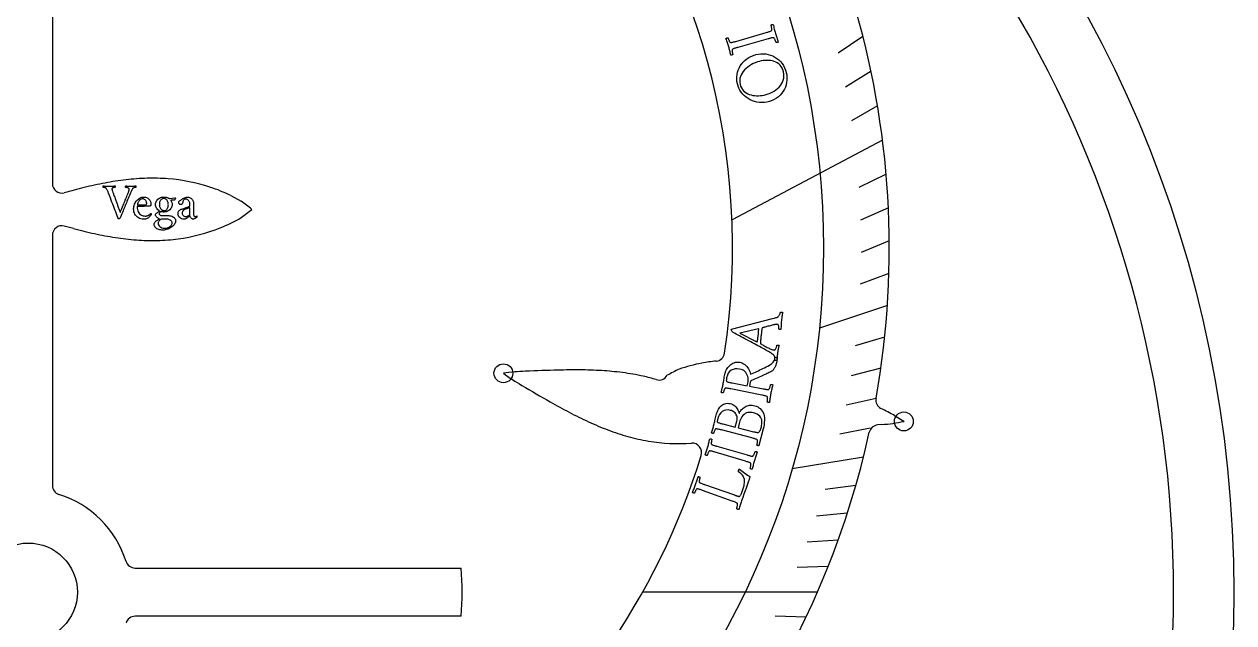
# Model space of a CAD drawing. Header units: millimetres. Extents: x -31.9 to 31.9, y -31.9 to 31.9.
# Drawn here: x -0.11 to 31.9, y -0.81 to 15.03 of the extents above; entities that cross this region are included whole.
import ezdxf

# ---------------------------------------------------------------- set-up
doc = ezdxf.new("R2010")
doc.units = ezdxf.units.MM
for name, color, linetype in [('CUT_INNER', 6, 'Continuous'), ('CUT_OUTER', 1, 'Continuous'), ('ENGRAVE', 7, 'Continuous'), ('ENGRAVE_FINE', 8, 'Continuous'), ('TEXT', 5, 'Continuous')]:
    doc.layers.add(name, color=color, linetype=linetype)

msp = doc.modelspace()

# ---------------------------------------------------------------- linework, layer by layer
at = {"layer": 'CUT_INNER'}
for points in [[(0.638, 27.4815), (0.638, 10.8144)], [(5.3646, 10.4959), (5.6328, 10.3515), (5.6374, 10.3487)], [(1.1983, 9.6233), (0.9528, 9.6893)], [(0.638, 9.4478), (0.638, 2.825)], [(22.9211, 4.6728), (23.1645, 4.5213), (23.169, 4.5181)], [(22.5878, 4.4357), (22.474, 4.4245)], [(2.825, 0.638), (11.4475, 0.638), (11.4532, 0.6377)], [(11.4532, -0.6377), (11.4475, -0.638), (2.825, -0.638)]]:
    msp.add_lwpolyline(points, dxfattribs=at)
msp.add_circle((0, 0), 1.3, dxfattribs=at)
for centre, radius, start, end in [((0.0001, 9.1158), 18.6372, 351.38856, 87.234), ((0.0002, 0), 30.3048, 291.69221, 56.2923), ((0.0004, 9.1159), 22.7839, 349.92336, 43.59593), ((3.5104, 3.0401), 7.9279, 96.67632, 100.73799), ((3.3102, 4.742), 6.2142, 91.53212, 96.66721), ((3.2839, 5.657), 5.2988, 85.50498, 91.51272), ((3.3263, 6.162), 4.7921, 71.97669, 85.53715), ((0.888, 10.8144), 0.25, 180, 285.02742), ((5.4645, -5.743), 16.9282, 103.62126, 105.45737), ((4.1115, -0.1299), 11.1543, 100.73748, 103.65659), ((3.4375, 6.499), 4.4373, 64.2599, 71.9953), ((3.2921, 7.0783), 4.0245, 49.33718, 54.35453), ((3.6417, 12.7389), 3.4592, 305.23522, 311.07307), ((0.888, 9.4478), 0.25, 74.97258, 180), ((4.723, 23.0551), 13.8865, 255.29624, 257.64828), ((3.3409, 14.0369), 4.7273, 277.64299, 291.5699), ((3.6711, 13.2315), 3.857, 291.40584, 300.65062), ((3.7419, 18.5713), 9.2966, 257.64358, 261.1189), ((3.3802, 16.2595), 6.9567, 261.12284, 265.71856), ((3.2843, 14.9971), 5.6906, 265.73273, 271.31765), ((3.2971, 14.3498), 5.0432, 271.3406, 277.66275), ((18.4539, 2.9259), 3.1976, 94.503, 101.39132), ((18.18, 6.3626), 0.25, 275.23277, 351.38672), ((13.2751, 1.1845), 4.6614, 91.43893, 98.65911), ((15.3587, 9.5174), 4.6509, 233.21055, 240.42983), ((14.8842, -29.0685), 34.9556, 91.41011, 92.83053), ((14.4681, -12.0152), 17.8972, 89.58499, 91.42188), ((14.5187, -5.2725), 11.1543, 86.67498, 89.59409), ((14.706, -2.0515), 7.9279, 82.61382, 86.67549), ((14.9253, -0.352), 6.2142, 77.46962, 82.60471), ((18.6411, 2.742), 3.462, 114.2021, 120.03995), ((18.5166, 2.2666), 3.857, 100.37042, 109.6152), ((32.0834, 37.229), 37.0169, 239.08147, 240.42263), ((15.5493, 2.2534), 3.5358, 72.41278, 78.18131), ((16.6908, 5.8632), 0.2502, 253.00152, 330.23162), ((22.6791, 5.086), 0.25, 169.98334, 242.33404), ((22.656, 20.6357), 17.9326, 240.44988, 242.2797), ((14.6957, -10.2607), 17.0489, 61.15392, 62.51918), ((19.5163, 14.6567), 11.1793, 242.27066, 245.17695), ((18.1589, 11.722), 7.9458, 245.17639, 249.22008), ((22.2249, 9.0822), 4.6607, 274.46575, 281.68701), ((0.0002, 9.1153), 22.784, 272.20791, 347.61778), ((17.548, 10.1149), 6.2266, 249.229, 254.34398), ((22.4984, 4.1757), 0.25, 95.59512, 167.51953), ((17.2979, 9.2292), 5.3062, 254.36312, 260.35384), ((17.2142, 8.7182), 4.7884, 260.31656, 274.03173), ((17.5693, 3.6923), 0.25, 342.94922, 94.22078), ((0.0004, 9.1152), 18.6368, 306.91614, 342.84767), ((0.888, 2.825), 0.25, 180, 252.42187), ((0.0011, 0.0011), 2.7099, 17.42252, 72.57748), ((2.825, 0.888), 0.25, 197.57813, 270), ((4.9725, 0), 6.5119, 354.37989, 5.62011), ((2.825, -0.888), 0.25, 90, 162.42188)]:
    msp.add_arc(centre, radius, start, end, dxfattribs=at)
at = {"layer": 'CUT_OUTER'}
msp.add_circle((0, -0.0001), 31.9, dxfattribs=at)
at = {"layer": 'ENGRAVE'}
for points in [[(22.6059, 11.9615), (18.6227, 9.8538)], [(22.7328, 7.583), (20.9343, 6.9831)], [(22.0995, 3.5713), (20.2134, 3.2665)], [(20.8814, 0), (16.256, 0)]]:
    msp.add_lwpolyline(points, dxfattribs=at)
for centre, radius in [((0, 9.1156), 21.0426), ((12.5726, 5.7929), 0.25), ((23.1698, 4.518), 0.25)]:
    msp.add_circle(centre, radius, dxfattribs=at)
at = {"layer": 'ENGRAVE_FINE'}
for points in [[(22.0876, 14.7073), (21.4273, 14.2676)], [(22.3006, 13.7857), (21.6239, 13.3673)], [(22.473, 12.8698), (21.7806, 12.4733)], [(22.7011, 11.0622), (21.9801, 10.7109)], [(22.7598, 10.1736), (22.0258, 9.8455)], [(22.7837, 9.2967), (22.0376, 8.9923)], [(22.7741, 8.4328), (22.0169, 8.1524)], [(22.661, 6.748), (21.8841, 6.5167)], [(22.5604, 5.9288), (21.7751, 5.7224)], [(22.4323, 5.1259), (21.6396, 4.9447)], [(22.2782, 4.3399), (21.4791, 4.1842)], [(21.8975, 2.8205), (21.0883, 2.7162)], [(21.6734, 2.0877), (20.8608, 2.0094)], [(21.4286, 1.3733), (20.6134, 1.321)], [(21.1642, 0.6773), (20.3476, 0.6512)], [(20.5813, -0.6587), (19.7647, -0.6326)]]:
    msp.add_lwpolyline(points, dxfattribs=at)
at = {"layer": 'TEXT'}
for points in [[(19.7703, 14.7896), (19.7788, 14.7606), (19.7875, 14.732), (19.7965, 14.7039), (19.8056, 14.6763), (19.8149, 14.6486), (19.8241, 14.6201), (19.8334, 14.591), (19.8427, 14.5613), (19.8391, 14.5565), (19.8337, 14.5525), (19.8265, 14.5493), (19.8176, 14.5467), (19.8084, 14.5451), (19.8005, 14.5445), (19.7939, 14.5449), (19.7886, 14.5464), (19.7864, 14.5537), (19.7831, 14.5634), (19.7788, 14.5755), (19.7734, 14.59), (19.7674, 14.6055), (19.7611, 14.6203), (19.7546, 14.6345), (19.7479, 14.6481), (19.7411, 14.6598), (19.7344, 14.6683), (19.7278, 14.6735), (19.7214, 14.6755), (19.7103, 14.6753), (19.6979, 14.674), (19.6842, 14.6717), (19.6692, 14.6683), (19.6533, 14.6643), (19.6367, 14.66), (19.6193, 14.6553), (19.6013, 14.6503), (19.5984, 14.6495), (19.5955, 14.6486), (19.5927, 14.6478), (19.5898, 14.647), (19.5869, 14.6462), (19.584, 14.6454), (19.5811, 14.6445), (19.5782, 14.6437), (18.7729, 14.4163), (18.77, 14.4155), (18.7671, 14.4147), (18.7642, 14.4139), (18.7613, 14.4131), (18.7584, 14.4123), (18.7555, 14.4114), (18.7526, 14.4106), (18.7497, 14.4098), (18.7318, 14.4047), (18.7148, 14.3997), (18.6986, 14.3948), (18.6834, 14.39), (18.6693, 14.3852), (18.6567, 14.3802), (18.6456, 14.3749), (18.636, 14.3695), (18.6322, 14.3648), (18.6295, 14.3574), (18.6278, 14.3472), (18.6272, 14.3342), (18.6274, 14.3196), (18.6284, 14.3048), (18.63, 14.2896), (18.6324, 14.2741), (18.635, 14.2598), (18.6373, 14.2478), (18.6394, 14.2384), (18.6411, 14.2315), (18.6372, 14.2277), (18.6317, 14.224), (18.6245, 14.2206), (18.6158, 14.2174), (18.6068, 14.215), (18.599, 14.2141), (18.5924, 14.2146), (18.5869, 14.2166), (18.581, 14.2453), (18.5751, 14.2733), (18.5693, 14.3007), (18.5634, 14.3275), (18.5573, 14.3541), (18.5506, 14.381), (18.5435, 14.408), (18.5359, 14.4354), (18.5281, 14.4619), (18.5198, 14.4886), (18.511, 14.5154), (18.5017, 14.5423), (18.4921, 14.5694), (18.4823, 14.5966), (18.4723, 14.624), (18.462, 14.6516), (18.4656, 14.6562), (18.4709, 14.6602), (18.478, 14.6636), (18.4869, 14.6663), (18.496, 14.6682), (18.5039, 14.6691), (18.5105, 14.6689), (18.5158, 14.6678), (18.518, 14.661), (18.5213, 14.6519), (18.5257, 14.6406), (18.5311, 14.627), (18.5373, 14.6126), (18.544, 14.5987), (18.5511, 14.5853), (18.5588, 14.5724), (18.5663, 14.5614), (18.5731, 14.5537), (18.5793, 14.5493), (18.5847, 14.5481), (18.5981, 14.5483), (18.6129, 14.5499), (18.6292, 14.5528), (18.6469, 14.557), (18.6657, 14.562), (18.6852, 14.5674), (18.7053, 14.5731), (18.7262, 14.5791), (19.5295, 14.8134), (19.5503, 14.8196), (19.5706, 14.8257), (19.5902, 14.8317), (19.6091, 14.8377), (19.6267, 14.8439), (19.6423, 14.8504), (19.6557, 14.8573), (19.6671, 14.8645), (19.6718, 14.8688), (19.6747, 14.8762), (19.6759, 14.8869), (19.6753, 14.9007), (19.6737, 14.9163), (19.6716, 14.9321), (19.669, 14.9482), (19.6659, 14.9645), (19.6627, 14.9797), (19.66, 14.9923), (19.6576, 15.0022), (19.6556, 15.0095), (19.6593, 15.0136), (19.6647, 15.0175), (19.6717, 15.0212), (19.6804, 15.0246), (19.6893, 15.0273), (19.6971, 15.0283), (19.7038, 15.0278), (19.7094, 15.0257), (19.7174, 14.9953), (19.7251, 14.9651), (19.7326, 14.9352), (19.7398, 14.9054), (19.7471, 14.876), (19.7546, 14.8468), (19.7623, 14.8181), (19.7703, 14.7896)], [(20.0569, 13.755), (20.069, 13.6887), (20.0746, 13.623), (20.0737, 13.5579), (20.0663, 13.4935), (20.0526, 13.4307), (20.033, 13.3704), (20.0075, 13.3126), (19.976, 13.2574), (19.9391, 13.2055), (19.8971, 13.1577), (19.8502, 13.1139), (19.7983, 13.0742), (19.7417, 13.0395), (19.6807, 13.0108), (19.6154, 12.9879), (19.5457, 12.9708), (19.4783, 12.9608), (19.412, 12.9576), (19.3468, 12.9611), (19.2827, 12.9712), (19.2205, 12.9871), (19.1607, 13.0081), (19.1034, 13.0341), (19.0486, 13.0651), (18.9971, 13.1007), (18.9498, 13.1403), (18.9066, 13.1841), (18.8675, 13.2319), (18.8332, 13.2834), (18.8047, 13.3378), (18.7819, 13.3954), (18.7646, 13.4561), (18.7535, 13.5173), (18.7483, 13.5783), (18.7492, 13.6391), (18.7561, 13.6999), (18.7689, 13.7597), (18.7873, 13.8175), (18.8113, 13.8733), (18.841, 13.9271), (18.8761, 13.9784), (18.916, 14.0263), (18.9609, 14.071), (19.0107, 14.1123), (19.0652, 14.1494), (19.124, 14.1813), (19.1873, 14.2078), (19.2549, 14.2291), (19.3215, 14.2435), (19.3876, 14.2511), (19.4532, 14.2518), (19.5182, 14.2457), (19.5818, 14.2332), (19.6431, 14.2151), (19.7021, 14.1911), (19.7587, 14.1615), (19.8121, 14.1264), (19.8615, 14.0863), (19.9069, 14.0413), (19.9481, 13.9913), (19.9843, 13.9371), (20.0145, 13.8796), (20.0387, 13.8189), (20.0569, 13.755)], [(19.9857, 13.7686), (19.9701, 13.822), (19.9493, 13.8698), (19.9234, 13.912), (19.8924, 13.9486), (19.8574, 13.98), (19.8195, 14.0068), (19.7787, 14.0288), (19.7351, 14.0461), (19.6893, 14.0591), (19.6421, 14.0682), (19.5936, 14.0734), (19.5437, 14.0747), (19.4935, 14.0726), (19.4441, 14.0676), (19.3953, 14.0598), (19.3473, 14.049), (19.2925, 14.033), (19.2387, 14.0132), (19.186, 13.9897), (19.1343, 13.9625), (19.0849, 13.932), (19.0387, 13.8987), (18.9957, 13.8626), (18.9561, 13.8237), (18.9206, 13.7824), (18.8904, 13.7391), (18.8654, 13.6938), (18.8455, 13.6464), (18.832, 13.5972), (18.826, 13.5465), (18.8274, 13.4942), (18.8362, 13.4402), (18.8509, 13.3899), (18.8705, 13.3448), (18.8952, 13.3047), (18.9249, 13.2698), (18.9588, 13.2394), (18.996, 13.2133), (19.0364, 13.1912), (19.0802, 13.1734), (19.1263, 13.1594), (19.1738, 13.149), (19.2227, 13.1424), (19.273, 13.1393), (19.3236, 13.1396), (19.3735, 13.1425), (19.4227, 13.1483), (19.4712, 13.1569), (19.5267, 13.1704), (19.5811, 13.1878), (19.6344, 13.209), (19.6867, 13.2341), (19.7368, 13.2629), (19.7836, 13.295), (19.8271, 13.3305), (19.8673, 13.3694), (19.9031, 13.4112), (19.9336, 13.4555), (19.9588, 13.5022), (19.9786, 13.5513), (19.9918, 13.6027), (19.9975, 13.6561), (19.9954, 13.7114), (19.9857, 13.7686)], [(2.1337, 10.7459), (2.1551, 10.7461), (2.1762, 10.7464), (2.1969, 10.7471), (2.2173, 10.748), (2.2374, 10.7489), (2.2574, 10.7498), (2.2772, 10.7506), (2.2968, 10.7513), (2.298, 10.748), (2.2987, 10.7434), (2.299, 10.7376), (2.2989, 10.7304), (2.2983, 10.7236), (2.2973, 10.7185), (2.296, 10.7151), (2.2941, 10.7136), (2.2906, 10.7134), (2.2852, 10.7127), (2.2781, 10.7117), (2.2692, 10.7102), (2.2595, 10.7082), (2.2502, 10.7055), (2.241, 10.7021), (2.2321, 10.6981), (2.2244, 10.6931), (2.219, 10.6868), (2.2157, 10.6792), (2.2146, 10.6704), (2.2161, 10.6568), (2.2207, 10.6374), (2.2282, 10.6123), (2.2389, 10.5814), (2.2447, 10.5654), (2.2515, 10.5469), (2.2592, 10.5259), (2.2679, 10.5026), (2.2772, 10.4773), (2.2869, 10.4508), (2.2971, 10.423), (2.3076, 10.394), (2.3185, 10.3643), (2.3294, 10.3347), (2.3404, 10.305), (2.3515, 10.2754), (2.3623, 10.2463), (2.3727, 10.2184), (2.3825, 10.1917), (2.3919, 10.1661), (2.4006, 10.1423), (2.4084, 10.1208), (2.4154, 10.1015), (2.4216, 10.0846), (2.4267, 10.0705), (2.4305, 10.0601), (2.4331, 10.0533), (2.4344, 10.0502), (2.4365, 10.0548), (2.4401, 10.0632), (2.4452, 10.0753), (2.4519, 10.0913), (2.4598, 10.1104), (2.4686, 10.1319), (2.4783, 10.1559), (2.489, 10.1823), (2.5004, 10.2107), (2.5124, 10.2405), (2.525, 10.2717), (2.5382, 10.3043), (2.5517, 10.3378), (2.5653, 10.3716), (2.579, 10.4056), (2.5928, 10.4399), (2.6064, 10.4737), (2.6196, 10.5066), (2.6324, 10.5385), (2.6447, 10.5693), (2.6493, 10.5809), (2.6535, 10.5929), (2.6574, 10.6052), (2.6609, 10.6178), (2.6639, 10.6301), (2.666, 10.6414), (2.6672, 10.6517), (2.6676, 10.661), (2.6665, 10.6711), (2.6631, 10.6799), (2.6574, 10.6873), (2.6494, 10.6934), (2.6402, 10.6983), (2.6306, 10.7025), (2.6206, 10.7057), (2.6103, 10.7082), (2.6007, 10.71), (2.5926, 10.7112), (2.5862, 10.712), (2.5814, 10.7122), (2.579, 10.7144), (2.5773, 10.7181), (2.5763, 10.7235), (2.576, 10.7304), (2.5763, 10.7376), (2.5773, 10.7434), (2.579, 10.748), (2.5814, 10.7513), (2.5993, 10.7506), (2.6167, 10.7498), (2.6337, 10.7489), (2.6501, 10.748), (2.6666, 10.7471), (2.6835, 10.7464), (2.7009, 10.7461), (2.7189, 10.7459), (2.7336, 10.746), (2.7467, 10.7461), (2.7582, 10.7463), (2.7681, 10.7466), (2.7772, 10.747), (2.7861, 10.7475), (2.795, 10.748), (2.8038, 10.7486), (2.8131, 10.7493), (2.8234, 10.75), (2.8347, 10.7507), (2.847, 10.7513), (2.8481, 10.748), (2.8487, 10.7432), (2.8488, 10.7372), (2.8483, 10.7298), (2.8476, 10.7227), (2.8466, 10.7176), (2.8456, 10.7146), (2.8443, 10.7136), (2.8389, 10.7132), (2.831, 10.7119), (2.8204, 10.7098), (2.8072, 10.7068), (2.7934, 10.7026), (2.7811, 10.6967), (2.7702, 10.6891), (2.7607, 10.6799), (2.7542, 10.6714), (2.7467, 10.6595), (2.7383, 10.6441), (2.729, 10.6253), (2.7195, 10.6049), (2.7106, 10.585), (2.7023, 10.5655), (2.6946, 10.5464), (2.6768, 10.5021), (2.6597, 10.4597), (2.6434, 10.4192), (2.6279, 10.3805), (2.6128, 10.3431), (2.5979, 10.3064), (2.5831, 10.2703), (2.5685, 10.2349), (2.5539, 10.1995), (2.539, 10.1634), (2.5239, 10.1267), (2.5085, 10.0893), (2.4925, 10.0505), (2.4755, 10.0097), (2.4575, 9.9669), (2.4384, 9.9221), (2.4329, 9.9103), (2.4271, 9.9005), (2.4211, 9.8928), (2.4148, 9.887), (2.4084, 9.8829), (2.4018, 9.8799), (2.3952, 9.8782), (2.3885, 9.8776), (2.3866, 9.8781), (2.3848, 9.8798), (2.3832, 9.8825), (2.3818, 9.8863), (2.3804, 9.8904), (2.3791, 9.8939), (2.3777, 9.8968), (2.3764, 9.8992), (2.3545, 9.9568), (2.3334, 10.0126), (2.3131, 10.0664), (2.2935, 10.1183), (2.2742, 10.1694), (2.2547, 10.2209), (2.2351, 10.2729), (2.2153, 10.3252), (2.1947, 10.3792), (2.173, 10.4358), (2.1499, 10.4951), (2.1256, 10.5572), (2.1182, 10.5762), (2.1109, 10.5942), (2.1037, 10.6113), (2.0966, 10.6273), (2.0893, 10.6425), (2.0816, 10.6569), (2.0735, 10.6708), (2.0649, 10.6839), (2.0609, 10.6891), (2.0555, 10.6937), (2.0487, 10.6978), (2.0406, 10.7014), (2.0319, 10.7046), (2.0233, 10.7072), (2.0147, 10.7093), (2.0063, 10.7109), (1.9984, 10.7121), (1.9916, 10.7129), (1.9859, 10.7134), (1.9813, 10.7136), (1.9807, 10.7147), (1.9803, 10.7181), (1.9801, 10.7238), (1.98, 10.7318), (1.9801, 10.7398), (1.9803, 10.7458), (1.9807, 10.7496), (1.9813, 10.7513), (2.0033, 10.7506), (2.0233, 10.7498), (2.0414, 10.7489), (2.0575, 10.748), (2.0736, 10.7471), (2.0917, 10.7464), (2.1117, 10.7461), (2.1337, 10.7459)], [(2.882, 10.2066), (2.8833, 10.1665), (2.8884, 10.1297), (2.8975, 10.0964), (2.9104, 10.0664), (2.9265, 10.0399), (2.9451, 10.017), (2.9662, 9.9977), (2.9899, 9.9821), (3.0154, 9.97), (3.0418, 9.9613), (3.0693, 9.9562), (3.0978, 9.9544), (3.1156, 9.9552), (3.1325, 9.9576), (3.1486, 9.9616), (3.1639, 9.9672), (3.1781, 9.9739), (3.1912, 9.9811), (3.203, 9.9887), (3.2137, 9.9969), (3.2231, 10.0049), (3.2309, 10.0119), (3.2373, 10.018), (3.2421, 10.0232), (3.2429, 10.0229), (3.2443, 10.022), (3.246, 10.0206), (3.2481, 10.0185), (3.2502, 10.0159), (3.2517, 10.0129), (3.2526, 10.0095), (3.2528, 10.0057), (3.2523, 10.0001), (3.2508, 9.9942), (3.2483, 9.988), (3.2448, 9.9814), (3.2378, 9.9715), (3.2293, 9.9607), (3.219, 9.9489), (3.207, 9.9362), (3.1933, 9.9235), (3.178, 9.9115), (3.161, 9.9002), (3.1423, 9.8897), (3.122, 9.8809), (3.1001, 9.8745), (3.0768, 9.8708), (3.0519, 9.8695), (3.0146, 9.8718), (2.9795, 9.8786), (2.9465, 9.89), (2.9158, 9.9059), (2.8877, 9.9257), (2.8628, 9.9487), (2.8412, 9.9749), (2.8227, 10.0043), (2.808, 10.0363), (2.7974, 10.0701), (2.7911, 10.1057), (2.789, 10.1432), (2.7905, 10.1757), (2.7949, 10.2071), (2.8023, 10.2374), (2.8126, 10.2666), (2.8253, 10.2943), (2.8399, 10.3202), (2.8563, 10.3442), (2.8746, 10.3664), (2.8943, 10.3865), (2.9149, 10.4043), (2.9364, 10.4198), (2.9589, 10.4331), (2.9817, 10.4437), (3.0041, 10.4513), (3.0261, 10.4559), (3.0479, 10.4574), (3.0763, 10.4561), (3.102, 10.4523), (3.1251, 10.446), (3.1457, 10.4372), (3.1639, 10.4265), (3.18, 10.4146), (3.1942, 10.4015), (3.2063, 10.3873), (3.2166, 10.3724), (3.2252, 10.3576), (3.2321, 10.3428), (3.2373, 10.3279), (3.2412, 10.3137), (3.2439, 10.3006), (3.2456, 10.2888), (3.2461, 10.2781), (3.2457, 10.2647), (3.2444, 10.2528), (3.2423, 10.2424), (3.2394, 10.2336), (3.2352, 10.2264), (3.2296, 10.2211), (3.2224, 10.2176), (3.2137, 10.216), (3.2062, 10.2154), (3.1957, 10.2148), (3.1823, 10.2144), (3.1659, 10.214), (3.1474, 10.2136), (3.1276, 10.2132), (3.1066, 10.2126), (3.0843, 10.212), (3.0615, 10.2113), (3.0388, 10.2106), (3.0163, 10.21), (2.994, 10.2093), (2.9726, 10.2087), (2.9528, 10.2081), (2.9348, 10.2076), (2.9184, 10.2073), (2.9045, 10.207), (2.8938, 10.2068), (2.8863, 10.2066), (2.882, 10.2066)], [(2.8888, 10.2551), (3.1032, 10.2551), (3.109, 10.2556), (3.1145, 10.2568), (3.1195, 10.2589), (3.1241, 10.2619), (3.128, 10.2659), (3.131, 10.2713), (3.1331, 10.2781), (3.1342, 10.2861), (3.1341, 10.2951), (3.1325, 10.3057), (3.1294, 10.318), (3.1248, 10.332), (3.1186, 10.3465), (3.1108, 10.3603), (3.1014, 10.3735), (3.0904, 10.3859), (3.0775, 10.3965), (3.0626, 10.4041), (3.0455, 10.4087), (3.0263, 10.4102), (3.0063, 10.4087), (2.9882, 10.4043), (2.972, 10.3969), (2.9576, 10.3866), (2.9448, 10.3744), (2.9334, 10.3613), (2.9235, 10.3474), (2.9151, 10.3327), (2.9079, 10.3179), (2.9019, 10.304), (2.8971, 10.2909), (2.8935, 10.2787), (2.8909, 10.2684), (2.8893, 10.261), (2.8886, 10.2566), (2.8888, 10.2551)], [(3.6978, 9.9679), (3.7237, 9.9667), (3.7489, 9.9632), (3.7733, 9.9573), (3.7969, 9.949), (3.8191, 9.9388), (3.8391, 9.9271), (3.8568, 9.9139), (3.8724, 9.8992), (3.8851, 9.8832), (3.8942, 9.8665), (3.8996, 9.8488), (3.9014, 9.8304), (3.8997, 9.81), (3.8945, 9.7893), (3.8859, 9.7682), (3.8738, 9.7468), (3.8587, 9.7256), (3.8412, 9.705), (3.8213, 9.6851), (3.7989, 9.6659), (3.7744, 9.6479), (3.748, 9.6317), (3.7198, 9.6172), (3.6897, 9.6045), (3.6583, 9.5942), (3.626, 9.5868), (3.5929, 9.5824), (3.5589, 9.5809), (3.5326, 9.582), (3.5063, 9.5853), (3.4801, 9.5908), (3.4538, 9.5985), (3.4286, 9.6084), (3.4056, 9.6205), (3.3847, 9.635), (3.3661, 9.6517), (3.3508, 9.6707), (3.3398, 9.692), (3.3332, 9.7156), (3.3311, 9.7414), (3.3327, 9.7561), (3.3375, 9.7704), (3.3455, 9.7844), (3.3567, 9.798), (3.37, 9.8112), (3.3843, 9.8236), (3.3997, 9.8354), (3.416, 9.8466), (3.4321, 9.8567), (3.4467, 9.8654), (3.4597, 9.8729), (3.4713, 9.8789), (3.4597, 9.8835), (3.4479, 9.889), (3.4358, 9.8956), (3.4234, 9.9032), (3.4114, 9.9118), (3.4003, 9.9216), (3.3902, 9.9324), (3.3809, 9.9443), (3.3733, 9.9573), (3.3678, 9.9711), (3.3645, 9.9859), (3.3634, 10.0016), (3.3701, 10.0087), (3.3781, 10.0163), (3.3873, 10.0245), (3.3978, 10.0333), (3.4089, 10.0423), (3.42, 10.051), (3.4312, 10.0595), (3.4423, 10.0677), (3.4528, 10.0752), (3.462, 10.0815), (3.47, 10.0867), (3.4767, 10.0906), (3.4535, 10.1053), (3.4327, 10.1225), (3.4141, 10.1421), (3.3978, 10.1641), (3.3845, 10.1875), (3.375, 10.2111), (3.3694, 10.235), (3.3675, 10.2592), (3.3693, 10.285), (3.3747, 10.3099), (3.3838, 10.3339), (3.3965, 10.3569), (3.4123, 10.3785), (3.4308, 10.3979), (3.4521, 10.4152), (3.476, 10.4304), (3.5021, 10.4428), (3.5298, 10.4517), (3.5591, 10.457), (3.5899, 10.4587), (3.6107, 10.458), (3.6297, 10.4559), (3.6471, 10.4523), (3.6628, 10.4473), (3.6768, 10.4418), (3.6894, 10.437), (3.7004, 10.4327), (3.71, 10.4291), (3.7183, 10.4261), (3.7243, 10.424), (3.728, 10.4228), (3.7295, 10.4223), (3.7304, 10.4222), (3.7324, 10.4217), (3.7354, 10.4208), (3.7396, 10.4196), (3.8812, 10.4399), (3.8865, 10.4375), (3.8903, 10.4345), (3.8926, 10.4308), (3.8933, 10.4264), (3.8927, 10.4216), (3.891, 10.4154), (3.888, 10.4078), (3.8839, 10.3987), (3.8791, 10.3898), (3.8741, 10.3824), (3.869, 10.3766), (3.8637, 10.3724), (3.8553, 10.3731), (3.8465, 10.3736), (3.8371, 10.3741), (3.8273, 10.3745), (3.8175, 10.3748), (3.8084, 10.3753), (3.8, 10.3759), (3.7922, 10.3765), (3.7857, 10.3771), (3.7811, 10.3775), (3.7783, 10.3777), (3.7774, 10.3778), (3.775, 10.3776), (3.7733, 10.3768), (3.7723, 10.3756), (3.772, 10.3738), (3.7753, 10.3693), (3.7799, 10.3611), (3.7858, 10.3494), (3.7929, 10.334), (3.7997, 10.3161), (3.8045, 10.2968), (3.8074, 10.276), (3.8084, 10.2538), (3.8066, 10.2309), (3.8011, 10.2083), (3.7921, 10.1858), (3.7794, 10.1634), (3.7635, 10.1422), (3.745, 10.1228), (3.7238, 10.1054), (3.6998, 10.09), (3.6738, 10.0773), (3.6461, 10.0682), (3.6168, 10.0628), (3.5859, 10.061), (3.5768, 10.0612), (3.567, 10.062), (3.5566, 10.0632), (3.5454, 10.065), (3.5347, 10.067), (3.5256, 10.0691), (3.5179, 10.0711), (3.5117, 10.0731), (3.5031, 10.068), (3.4947, 10.062), (3.4866, 10.0551), (3.4787, 10.0475), (3.4719, 10.0394), (3.4671, 10.0313), (3.4642, 10.0232), (3.4632, 10.0151), (3.4645, 10.0098), (3.4683, 10.0033), (3.4746, 9.9956), (3.4834, 9.9868), (3.4947, 9.9785), (3.5084, 9.9726), (3.5244, 9.9691), (3.5428, 9.9679)], [(3.5846, 10.4183), (3.5664, 10.4169), (3.5498, 10.4126), (3.5347, 10.4054), (3.5212, 10.3954), (3.5091, 10.3831), (3.4986, 10.3694), (3.4896, 10.3542), (3.4821, 10.3374), (3.4762, 10.3197), (3.472, 10.3016), (3.4694, 10.2833), (3.4686, 10.2646), (3.4695, 10.2445), (3.4723, 10.2248), (3.4769, 10.2054), (3.4834, 10.1864), (3.4917, 10.1683), (3.5016, 10.152), (3.5133, 10.1373), (3.5266, 10.1243), (3.5415, 10.1137), (3.5579, 10.1061), (3.5759, 10.1016), (3.5953, 10.1001), (3.6128, 10.1015), (3.6289, 10.1056), (3.6435, 10.1126), (3.6567, 10.1223), (3.6684, 10.1342), (3.6786, 10.1476), (3.6873, 10.1625), (3.6944, 10.1789), (3.7, 10.1963), (3.7041, 10.2138), (3.7065, 10.2317), (3.7073, 10.2497), (3.7064, 10.2704), (3.7039, 10.2907), (3.6997, 10.3105), (3.6938, 10.33), (3.6862, 10.3483), (3.6769, 10.365), (3.666, 10.38), (3.6533, 10.3933), (3.6389, 10.4043), (3.6226, 10.412), (3.6045, 10.4167), (3.5846, 10.4183)], [(4.2318, 10.4547), (4.2504, 10.4532), (4.2684, 10.4486), (4.2858, 10.441), (4.3026, 10.4304), (4.3183, 10.4173), (4.3324, 10.4021), (4.3449, 10.3849), (4.3558, 10.3657), (4.3647, 10.3448), (4.371, 10.3225), (4.3748, 10.299), (4.3761, 10.274), (4.3761, 10.003), (4.3766, 9.9906), (4.3784, 9.9792), (4.3814, 9.9687), (4.3855, 9.9592), (4.391, 9.9512), (4.398, 9.9455), (4.4065, 9.9421), (4.4165, 9.941), (4.4254, 9.9415), (4.4334, 9.943), (4.4403, 9.9455), (4.4462, 9.949), (4.4511, 9.9527), (4.4549, 9.9555), (4.4578, 9.9574), (4.4597, 9.9585), (4.4609, 9.9582), (4.462, 9.9575), (4.4629, 9.9562), (4.4637, 9.9544), (4.4643, 9.9525), (4.4647, 9.9507), (4.465, 9.9491), (4.465, 9.9477), (4.4646, 9.9405), (4.4634, 9.9339), (4.4613, 9.9277), (4.4583, 9.9221), (4.4536, 9.9184), (4.4477, 9.914), (4.4405, 9.9089), (4.432, 9.9032), (4.4228, 9.8973), (4.4135, 9.8917), (4.4039, 9.8865), (4.3943, 9.8816), (4.3848, 9.8775), (4.3759, 9.8745), (4.3676, 9.8728), (4.3599, 9.8722), (4.3461, 9.874), (4.3331, 9.8793), (4.3208, 9.8881), (4.3093, 9.9005), (4.2992, 9.9147), (4.2909, 9.9292), (4.2847, 9.9437), (4.2803, 9.9585), (4.2767, 9.9552), (4.2714, 9.9507), (4.2643, 9.9451), (4.2554, 9.9383), (4.2452, 9.9308), (4.2343, 9.9233), (4.2226, 9.9156), (4.2102, 9.9079), (4.1974, 9.9004), (4.1848, 9.8934), (4.1722, 9.8869), (4.1596, 9.881), (4.1476, 9.8759), (4.1365, 9.8724), (4.1264, 9.8702), (4.1172, 9.8695), (4.0861, 9.8722), (4.0575, 9.8804), (4.0315, 9.8941), (4.0079, 9.9133), (3.9885, 9.9364), (3.9746, 9.962), (3.9662, 9.99), (3.9634, 10.0205), (3.9648, 10.04), (3.969, 10.0581), (3.976, 10.0747), (3.9857, 10.09), (3.9968, 10.1031), (4.0078, 10.1137), (4.0187, 10.1217), (4.0295, 10.127), (4.0489, 10.1339), (4.0695, 10.141), (4.0911, 10.1484), (4.1138, 10.156), (4.1367, 10.1637), (4.1588, 10.1714), (4.1802, 10.1789), (4.2008, 10.1864), (4.2196, 10.1934), (4.2358, 10.1995), (4.2493, 10.2048), (4.2601, 10.2093), (4.265, 10.2114), (4.2689, 10.2138), (4.2717, 10.2165), (4.2736, 10.2194), (4.2748, 10.2231), (4.2756, 10.2283), (4.2761, 10.2349), (4.2763, 10.243), (4.2763, 10.2781), (4.2753, 10.2928), (4.2726, 10.3075), (4.2679, 10.3222), (4.2614, 10.3367), (4.2534, 10.3506), (4.2439, 10.3633), (4.2331, 10.3749), (4.221, 10.3852), (4.2078, 10.3938), (4.1937, 10.3999), (4.1788, 10.4036), (4.163, 10.4048), (4.1472, 10.4035), (4.1337, 10.3994), (4.1223, 10.3927), (4.1131, 10.3832), (4.1056, 10.3713), (4.0993, 10.3573), (4.0942, 10.341), (4.0902, 10.3225), (4.0818, 10.2948), (4.0686, 10.275), (4.0508, 10.2631), (4.0282, 10.2592), (4.018, 10.2603), (4.0091, 10.2636), (4.0015, 10.269), (3.9951, 10.2767), (3.9901, 10.2856), (3.9865, 10.2949), (3.9844, 10.3045), (3.9837, 10.3145), (3.9838, 10.3169), (3.9843, 10.3204), (3.9852, 10.3247), (3.9864, 10.33), (3.9878, 10.3353), (3.9894, 10.3399), (3.9912, 10.3437), (3.9931, 10.3468), (4.0043, 10.3567), (4.0177, 10.3674), (4.0333, 10.3789), (4.0511, 10.3913), (4.0706, 10.4037), (4.0914, 10.4153), (4.1134, 10.426), (4.1367, 10.4358), (4.1606, 10.4441), (4.1844, 10.45), (4.2081, 10.4535), (4.2318, 10.4547)], [(4.1617, 9.941), (4.1734, 9.9416), (4.1856, 9.9437), (4.1983, 9.947), (4.2116, 9.9517), (4.2245, 9.9573), (4.2365, 9.963), (4.2475, 9.9691), (4.2574, 9.9753), (4.2657, 9.9814), (4.2716, 9.9866), (4.2751, 9.9911), (4.2763, 9.9949), (4.2763, 10.1742), (4.2626, 10.1699), (4.2473, 10.1651), (4.2303, 10.1598), (4.2116, 10.154), (4.1933, 10.1483), (4.1775, 10.1432), (4.1643, 10.1388), (4.1536, 10.1351), (4.1368, 10.1276), (4.1215, 10.1186), (4.1078, 10.1081), (4.0956, 10.096), (4.0856, 10.0825), (4.0784, 10.0674), (4.0741, 10.0508), (4.0727, 10.0326), (4.0743, 10.015), (4.0791, 9.9984), (4.0871, 9.983), (4.0983, 9.9686), (4.1119, 9.9565), (4.1269, 9.9479), (4.1435, 9.9427), (4.1617, 9.941)], [(3.6371, 9.8749), (3.6301, 9.8748), (3.6211, 9.8747), (3.6102, 9.8745), (3.5974, 9.8742), (3.5837, 9.8738), (3.5704, 9.8734), (3.5574, 9.8728), (3.5448, 9.8722), (3.5335, 9.8714), (3.5247, 9.8705), (3.5184, 9.8694), (3.5144, 9.8681), (3.5032, 9.8607), (3.4912, 9.852), (3.4783, 9.8418), (3.4645, 9.8304), (3.4522, 9.8182), (3.4433, 9.8058), (3.438, 9.7932), (3.4362, 9.7805), (3.4391, 9.7501), (3.4477, 9.7223), (3.462, 9.6972), (3.4821, 9.6746), (3.5074, 9.6561), (3.5374, 9.6428), (3.5721, 9.6348), (3.6115, 9.6322), (3.6344, 9.6334), (3.6574, 9.6372), (3.6803, 9.6436), (3.7032, 9.6524), (3.7252, 9.6633), (3.7453, 9.6757), (3.7636, 9.6896), (3.7801, 9.705), (3.7936, 9.7214), (3.8033, 9.7384), (3.8091, 9.7558), (3.8111, 9.7738), (3.81, 9.7835), (3.8067, 9.7938), (3.8012, 9.8047), (3.7936, 9.8162), (3.7835, 9.8276), (3.771, 9.8383), (3.7559, 9.8482), (3.7383, 9.8574), (3.7178, 9.865), (3.6941, 9.8705), (3.6672, 9.8738), (3.6371, 9.8749)], [(19.5634, 6.3805), (19.5606, 6.3821), (19.5519, 6.387), (19.5375, 6.395), (19.5174, 6.4063), (19.4923, 6.4202), (19.4631, 6.4363), (19.4297, 6.4546), (19.3922, 6.4751), (19.3515, 6.4973), (19.3085, 6.5209), (19.2633, 6.5458), (19.2159, 6.572), (19.1669, 6.5989), (19.1172, 6.626), (19.0667, 6.6532), (19.0155, 6.6805), (18.9644, 6.7075), (18.9143, 6.7339), (18.8653, 6.7597), (18.8173, 6.7849), (18.7713, 6.809), (18.728, 6.8316), (18.6876, 6.8527), (18.6501, 6.8723), (18.6425, 6.8782), (18.6346, 6.8864), (18.6265, 6.897), (18.6182, 6.9098), (18.6109, 6.9229), (18.6059, 6.9342), (18.6032, 6.9436), (18.6028, 6.9511), (18.6031, 6.9528), (18.6034, 6.9542), (18.6039, 6.9552), (18.6044, 6.9558), (18.605, 6.9564), (18.6058, 6.9573), (18.6068, 6.9586), (18.6079, 6.9602), (19.6906, 7.2393), (19.7439, 7.2542), (19.7838, 7.2656), (19.8102, 7.2734), (19.8232, 7.2777), (19.8344, 7.283), (19.8451, 7.2908), (19.8552, 7.301), (19.8648, 7.3137), (19.8736, 7.3278), (19.8812, 7.3419), (19.8877, 7.3562), (19.893, 7.3705), (19.8973, 7.3837), (19.9004, 7.3942), (19.9024, 7.4022), (19.9033, 7.4075), (19.9093, 7.4105), (19.9165, 7.412), (19.925, 7.4122), (19.9348, 7.411), (19.9442, 7.4091), (19.9514, 7.4075), (19.9565, 7.406), (19.9594, 7.4048), (19.955, 7.3761), (19.9508, 7.3491), (19.9468, 7.3235), (19.9431, 7.2994), (19.9395, 7.275), (19.9361, 7.2483), (19.9328, 7.2192), (19.9296, 7.1878), (19.9265, 7.1546), (19.9241, 7.1244), (19.9223, 7.097), (19.9211, 7.0725), (19.9202, 7.048), (19.919, 7.0206), (19.9176, 6.9902), (19.916, 6.9569), (19.9109, 6.9539), (19.9044, 6.9522), (19.8965, 6.9519), (19.8873, 6.9528), (19.8782, 6.9548), (19.8706, 6.9575), (19.8647, 6.9609), (19.8603, 6.965), (19.861, 6.9754), (19.8611, 6.9885), (19.8606, 7.0042), (19.8594, 7.0225), (19.8575, 7.0406), (19.8546, 7.0558), (19.8507, 7.068), (19.846, 7.0772), (19.8416, 7.0812), (19.8356, 7.0844), (19.828, 7.0867), (19.8188, 7.0881), (19.8082, 7.0884), (19.7943, 7.0873), (19.7771, 7.0849), (19.7566, 7.0813), (19.7337, 7.0765), (19.7094, 7.0711), (19.6836, 7.065), (19.6564, 7.0581), (19.6286, 7.0509), (19.6011, 7.0437), (19.5741, 7.0364), (19.5474, 7.0292), (19.522, 7.0222), (19.499, 7.0159), (19.4784, 7.0103), (19.46, 7.0053), (19.445, 7.0012), (19.4343, 6.9983), (19.4279, 6.9966), (19.4257, 6.996), (19.4254, 6.9958), (19.4246, 6.9951), (19.4232, 6.994), (19.4213, 6.9925), (19.4193, 6.9907), (19.4179, 6.9888), (19.4169, 6.9869), (19.4164, 6.985), (19.4138, 6.9693), (19.4113, 6.9519), (19.4087, 6.9328), (19.4063, 6.9119), (19.4038, 6.8904), (19.4014, 6.8698), (19.3991, 6.8498), (19.3969, 6.8306), (19.3963, 6.8257), (19.3957, 6.8207), (19.3951, 6.8158), (19.3945, 6.8108), (19.3939, 6.806), (19.3934, 6.8014), (19.3929, 6.7971), (19.3924, 6.793), (19.389, 6.7644), (19.386, 6.7381), (19.3833, 6.7139), (19.381, 6.6919), (19.3789, 6.6696), (19.3768, 6.6442), (19.3746, 6.6159), (19.3723, 6.5845), (19.3724, 6.5833), (19.3728, 6.5819), (19.3735, 6.5802), (19.3746, 6.5782), (19.3756, 6.5763), (19.3764, 6.5749), (19.3769, 6.5741), (19.377, 6.5738), (19.3794, 6.5726), (19.3865, 6.5688), (19.3983, 6.5625), (19.4149, 6.5537), (19.4346, 6.5432), (19.4562, 6.5316), (19.4795, 6.519), (19.5046, 6.5054), (19.5301, 6.4916), (19.5549, 6.4786), (19.5789, 6.4663), (19.602, 6.4547), (19.6248, 6.4432), (19.6457, 6.4337), (19.6649, 6.426), (19.6824, 6.4202), (19.6981, 6.4158), (19.7122, 6.4123), (19.7246, 6.4096), (19.7354, 6.4078), (19.746, 6.4084), (19.7561, 6.4129), (19.7655, 6.4216), (19.7744, 6.4343), (19.7825, 6.4493), (19.7894, 6.4647), (19.7952, 6.4805), (19.8, 6.4967), (19.8037, 6.5116), (19.8065, 6.5234), (19.8084, 6.5321), (19.8094, 6.5377), (19.8127, 6.5392), (19.8181, 6.5401), (19.8255, 6.5406), (19.8351, 6.5405), (19.8449, 6.5399), (19.8533, 6.5386), (19.8602, 6.5368), (19.8657, 6.5345), (19.8622, 6.516), (19.859, 6.499), (19.8559, 6.4833), (19.853, 6.4691), (19.8502, 6.4555), (19.8473, 6.442), (19.8445, 6.4285), (19.8417, 6.4149), (19.8388, 6.4003), (19.8358, 6.3835), (19.8328, 6.3645), (19.8297, 6.3433), (19.8269, 6.3219), (19.8245, 6.3022), (19.8225, 6.2843), (19.8211, 6.2681), (19.8199, 6.2528), (19.8187, 6.2375), (19.8175, 6.2222), (19.8163, 6.2068), (19.8149, 6.1905), (19.8132, 6.1721), (19.8112, 6.1518), (19.8088, 6.1294), (19.8055, 6.1281), (19.8002, 6.1276), (19.7928, 6.1279), (19.7834, 6.1291), (19.7737, 6.1308), (19.7654, 6.1328), (19.7586, 6.1351), (19.7532, 6.1377), (19.7543, 6.1485), (19.7547, 6.1625), (19.7544, 6.1799), (19.7535, 6.2006), (19.7513, 6.2212), (19.7471, 6.2383), (19.7411, 6.252), (19.7331, 6.2622), (19.7158, 6.2796), (19.6971, 6.2959), (19.6772, 6.3113), (19.656, 6.3256), (19.6339, 6.3394), (19.611, 6.3532), (19.5876, 6.3669), (19.5634, 6.3805)], [(18.8301, 6.8565), (19.2824, 6.6243), (19.2827, 6.6243), (19.2834, 6.6244), (19.2847, 6.6245), (19.2865, 6.6247), (19.2883, 6.6251), (19.2897, 6.6256), (19.2905, 6.6263), (19.2909, 6.6272), (19.2943, 6.6467), (19.2979, 6.6681), (19.3015, 6.6913), (19.3052, 6.7164), (19.3087, 6.7412), (19.3118, 6.7634), (19.3143, 6.783), (19.3164, 6.8001), (19.319, 6.8223), (19.3211, 6.8433), (19.3228, 6.8633), (19.3241, 6.8822), (19.3252, 6.901), (19.3265, 6.9207), (19.3278, 6.9412), (19.3292, 6.9626), (19.3291, 6.9644), (19.3283, 6.9659), (19.3268, 6.9671), (19.3247, 6.9681), (19.3226, 6.9687), (19.3211, 6.9692), (19.3202, 6.9695), (19.3199, 6.9696)], [(18.4322, 5.7644), (18.4392, 5.7955), (18.449, 5.8265), (18.4615, 5.8576), (18.4768, 5.8887), (18.4945, 5.9189), (18.5144, 5.9475), (18.5366, 5.9745), (18.5609, 5.9998), (18.5875, 6.0227), (18.6161, 6.0425), (18.6469, 6.0593), (18.6798, 6.0729), (18.7147, 6.0826), (18.7516, 6.0877), (18.7903, 6.0881), (18.831, 6.0838), (18.865, 6.0759), (18.8978, 6.0634), (18.9293, 6.0462), (18.9596, 6.0243), (18.9879, 5.9989), (19.0139, 5.9711), (19.0373, 5.9409), (19.0583, 5.9083), (19.0762, 5.8744), (19.0905, 5.8404), (19.1012, 5.8064), (19.1083, 5.7723), (19.1543, 5.7902), (19.1985, 5.808), (19.2408, 5.8258), (19.2814, 5.8434), (19.321, 5.8613), (19.3605, 5.8798), (19.4, 5.8989), (19.4394, 5.9186), (19.4798, 5.9393), (19.5223, 5.9612), (19.5669, 5.9845), (19.6136, 6.0091), (19.643, 6.0265), (19.669, 6.0454), (19.6917, 6.0657), (19.7111, 6.0875), (19.7277, 6.1122), (19.7421, 6.1412), (19.7543, 6.1746), (19.7644, 6.2124), (19.7697, 6.215), (19.7765, 6.2158), (19.7849, 6.2148), (19.7947, 6.2121), (19.8043, 6.2087), (19.8116, 6.206), (19.8167, 6.2038), (19.8196, 6.2022), (19.8122, 6.1548), (19.8044, 6.1117), (19.7962, 6.0729), (19.7878, 6.0385), (19.7793, 6.0084), (19.7712, 5.9829), (19.7633, 5.9618), (19.7558, 5.9452), (19.7495, 5.9349), (19.7417, 5.9227), (19.7325, 5.9087), (19.7219, 5.8928), (19.7089, 5.8765), (19.6925, 5.861), (19.6728, 5.8463), (19.6499, 5.8324), (19.6389, 5.8268), (19.6238, 5.8193), (19.6045, 5.8099), (19.5811, 5.7987), (19.5543, 5.786), (19.5247, 5.7724), (19.4924, 5.7577), (19.4574, 5.742), (19.4203, 5.7255), (19.3821, 5.7086), (19.3425, 5.6913), (19.3017, 5.6735), (19.2605, 5.6557), (19.2197, 5.6385), (19.1794, 5.6217), (19.1395, 5.6055), (19.1274, 5.5979), (19.1176, 5.5863), (19.1102, 5.5708), (19.105, 5.5513), (19.0862, 5.4519), (19.4449, 5.383), (19.4478, 5.3825), (19.4508, 5.3819), (19.4537, 5.3813), (19.4567, 5.3808), (19.4596, 5.3802), (19.4626, 5.3796), (19.4656, 5.3791), (19.4685, 5.3785), (19.4868, 5.3751), (19.5043, 5.3719), (19.5209, 5.369), (19.5367, 5.3665), (19.5514, 5.3645), (19.565, 5.3634), (19.5772, 5.3631), (19.5883, 5.3638), (19.5938, 5.3664), (19.5996, 5.372), (19.6057, 5.3807), (19.6121, 5.3924), (19.6185, 5.406), (19.6243, 5.4202), (19.6295, 5.4351), (19.6343, 5.4505), (19.6383, 5.4651), (19.6415, 5.4772), (19.6439, 5.4868), (19.6454, 5.4941), (19.6506, 5.4959), (19.6572, 5.4968), (19.6651, 5.4969), (19.6744, 5.496), (19.6835, 5.4943), (19.6909, 5.4917), (19.6966, 5.4882), (19.7007, 5.4839), (19.6932, 5.4544), (19.686, 5.4255), (19.679, 5.3972), (19.6721, 5.3696), (19.6655, 5.3421), (19.6592, 5.3141), (19.6531, 5.2856), (19.6472, 5.2568), (19.6419, 5.2285), (19.6368, 5.2), (19.6319, 5.1711), (19.6274, 5.1419), (19.623, 5.1124), (19.6186, 5.0826), (19.6143, 5.0526), (19.61, 5.0223), (19.6046, 5.0198), (19.598, 5.0188), (19.5901, 5.0192), (19.581, 5.021), (19.5721, 5.0238), (19.5648, 5.0268), (19.5591, 5.0301), (19.555, 5.0338), (19.5563, 5.0411), (19.5578, 5.0509), (19.5594, 5.0633), (19.5611, 5.0783), (19.5626, 5.0945), (19.5634, 5.1104), (19.5635, 5.126), (19.5628, 5.1415), (19.5614, 5.1551), (19.559, 5.1654), (19.5556, 5.1723), (19.5514, 5.176), (19.5394, 5.1821), (19.5256, 5.1877), (19.5098, 5.1927), (19.4922, 5.1972), (19.4732, 5.2015), (19.4535, 5.2058), (19.433, 5.2101), (19.4117, 5.2144), (18.591, 5.3774), (18.5697, 5.3816), (18.5489, 5.3856), (18.5287, 5.3894), (18.5092, 5.3929), (18.4907, 5.3957), (18.474, 5.3973), (18.4589, 5.3977), (18.4455, 5.3969), (18.4395, 5.3954), (18.4335, 5.3907), (18.4277, 5.3827), (18.4219, 5.3713), (18.4163, 5.3581), (18.4111, 5.3446), (18.4061, 5.3308), (18.4015, 5.3167), (18.3974, 5.3035), (18.3942, 5.2925), (18.3918, 5.2836), (18.3902, 5.2769), (18.385, 5.2754), (18.3784, 5.2747), (18.3705, 5.275), (18.3613, 5.2761), (18.3522, 5.2781), (18.3448, 5.2808), (18.3392, 5.2842), (18.3352, 5.2884), (18.342, 5.3161), (18.3489, 5.3434), (18.3557, 5.3704), (18.3626, 5.397), (18.3693, 5.4234), (18.3755, 5.4498), (18.3813, 5.4761), (18.3867, 5.5024), (18.392, 5.5302), (18.3972, 5.5591), (18.4024, 5.5891), (18.4074, 5.6202), (18.4127, 5.6529), (18.4186, 5.6879), (18.4251, 5.7251), (18.4322, 5.7644)], [(18.8198, 5.9059), (18.7586, 5.9121), (18.7018, 5.9091), (18.6491, 5.897), (18.6008, 5.8758), (18.5586, 5.8438), (18.5246, 5.7991), (18.4986, 5.7418), (18.4804, 5.6718), (18.4788, 5.6621), (18.4769, 5.6502), (18.4749, 5.636), (18.4727, 5.6195), (18.4714, 5.6036), (18.4723, 5.591), (18.4754, 5.5818), (18.4807, 5.5759), (18.4905, 5.5706), (18.5035, 5.5655), (18.5197, 5.5606), (18.5392, 5.5559), (18.5603, 5.5514), (18.5817, 5.547), (18.6031, 5.5427), (18.6247, 5.5385), (19.0271, 5.4632), (19.0462, 5.5643), (19.0508, 5.6012), (19.0509, 5.6381), (19.0464, 5.6749), (19.0374, 5.7116), (19.0241, 5.747), (19.0067, 5.7799), (18.9853, 5.8103), (18.9598, 5.8382), (18.9305, 5.8624), (18.8973, 5.8818), (18.8604, 5.8963), (18.8198, 5.9059)], [(18.2034, 4.6868), (18.2118, 4.7175), (18.2221, 4.7482), (18.2342, 4.779), (18.2483, 4.8099), (18.2642, 4.8398), (18.282, 4.8679), (18.3016, 4.8941), (18.323, 4.9184), (18.3464, 4.9403), (18.3721, 4.959), (18.4, 4.9745), (18.4301, 4.9869), (18.4625, 4.9952), (18.4974, 4.9986), (18.5348, 4.997), (18.5747, 4.9903), (18.6097, 4.9804), (18.6419, 4.9667), (18.6716, 4.9491), (18.6985, 4.9278), (18.7226, 4.904), (18.7437, 4.8794), (18.7617, 4.854), (18.7767, 4.8276), (18.7888, 4.802), (18.7984, 4.7785), (18.8053, 4.7572), (18.8096, 4.7382), (18.8111, 4.7356), (18.8129, 4.7344), (18.815, 4.7347), (18.8174, 4.7364), (18.8238, 4.7539), (18.833, 4.7723), (18.8449, 4.7916), (18.8595, 4.8118), (18.8767, 4.8321), (18.8961, 4.8518), (18.9179, 4.871), (18.9419, 4.8895), (18.9678, 4.9065), (18.9954, 4.9211), (19.0245, 4.9331), (19.0554, 4.9428), (19.0874, 4.9491), (19.1204, 4.9515), (19.1543, 4.9499), (19.1892, 4.9442), (19.2292, 4.9337), (19.267, 4.9198), (19.3026, 4.9027), (19.3359, 4.8824), (19.3667, 4.8578), (19.3948, 4.8282), (19.4203, 4.7935), (19.443, 4.7537), (19.4608, 4.7103), (19.473, 4.6624), (19.4795, 4.6098), (19.4803, 4.5528), (19.4769, 4.4939), (19.4709, 4.4358), (19.4621, 4.3786), (19.4507, 4.3223), (19.3355, 3.8768), (19.33, 3.8746), (19.3233, 3.874), (19.3155, 3.8749), (19.3065, 3.8772), (19.2978, 3.8805), (19.2906, 3.8839), (19.2851, 3.8876), (19.2813, 3.8915), (19.283, 3.8987), (19.2851, 3.9084), (19.2874, 3.9207), (19.29, 3.9356), (19.2925, 3.9516), (19.2942, 3.9675), (19.2951, 3.9831), (19.2954, 3.9985), (19.2947, 4.0122), (19.293, 4.0226), (19.29, 4.0298), (19.286, 4.0336), (19.2744, 4.0404), (19.261, 4.0468), (19.2455, 4.0528), (19.2282, 4.0583), (19.2095, 4.0637), (19.1901, 4.0691), (19.1698, 4.0747), (19.1489, 4.0802), (18.3396, 4.293), (18.3186, 4.2985), (18.2981, 4.3037), (18.2782, 4.3086), (18.2589, 4.3133), (18.2406, 4.3171), (18.224, 4.3197), (18.2089, 4.321), (18.1955, 4.321), (18.1894, 4.3199), (18.1832, 4.3156), (18.1769, 4.3079), (18.1705, 4.2968), (18.1641, 4.2839), (18.158, 4.2706), (18.1522, 4.2568), (18.1466, 4.2426), (18.1417, 4.2293), (18.1377, 4.2182), (18.1347, 4.2093), (18.1327, 4.2027), (18.1275, 4.2014), (18.1209, 4.2012), (18.113, 4.2019), (18.1039, 4.2035), (18.0949, 4.206), (18.0877, 4.2092), (18.0823, 4.2129), (18.0785, 4.2174), (18.087, 4.2447), (18.0955, 4.2717), (18.104, 4.2985), (18.1125, 4.3251), (18.1209, 4.3514), (18.1287, 4.3777), (18.1361, 4.4038), (18.143, 4.4298), (18.1499, 4.4572), (18.1568, 4.4855), (18.1636, 4.5149), (18.1704, 4.5452), (18.1775, 4.5772), (18.1854, 4.6115), (18.194, 4.648), (18.2034, 4.6868)], [(18.7095, 4.369), (18.7481, 4.5239), (18.7558, 4.5645), (18.7583, 4.602), (18.7556, 4.6364), (18.7477, 4.6678), (18.7357, 4.6961), (18.7204, 4.7214), (18.702, 4.7438), (18.6805, 4.7632), (18.6568, 4.7797), (18.6321, 4.7933), (18.6063, 4.804), (18.5795, 4.8118), (18.5184, 4.8207), (18.4623, 4.8183), (18.4111, 4.8045), (18.3648, 4.7794), (18.3245, 4.7446), (18.2914, 4.7018), (18.2652, 4.6507), (18.2461, 4.5915), (18.2438, 4.582), (18.2413, 4.5702), (18.2384, 4.5561), (18.2352, 4.5398), (18.2331, 4.524), (18.2332, 4.5114), (18.2358, 4.502), (18.2407, 4.4958), (18.2489, 4.4911), (18.2595, 4.4864), (18.2724, 4.4817), (18.2877, 4.477), (18.3043, 4.4723), (18.3215, 4.4677), (18.3392, 4.463), (18.3575, 4.4583), (18.3612, 4.4573), (18.3648, 4.4564), (18.368, 4.4556), (18.3711, 4.4548), (18.374, 4.4541), (18.3769, 4.4534), (18.3798, 4.4526), (18.3827, 4.4519)], [(18.7815, 4.3507), (19.1938, 4.2461), (19.2015, 4.2442), (19.2111, 4.242), (19.2226, 4.2394), (19.2359, 4.2365), (19.25, 4.2336), (19.2638, 4.2312), (19.2773, 4.2293), (19.2906, 4.2278), (19.3027, 4.227), (19.3126, 4.227), (19.3205, 4.2278), (19.3262, 4.2293), (19.3398, 4.2386), (19.3517, 4.2505), (19.3619, 4.265), (19.3705, 4.2823), (19.3781, 4.3018), (19.3854, 4.3235), (19.3924, 4.3471), (19.3991, 4.3728), (19.4066, 4.4096), (19.4113, 4.4467), (19.4132, 4.484), (19.4122, 4.5216), (19.4069, 4.5585), (19.3959, 4.5937), (19.3791, 4.6271), (19.3566, 4.6588), (19.3272, 4.6874), (19.2897, 4.7115), (19.2441, 4.7312), (19.1904, 4.7466), (19.1541, 4.753), (19.1177, 4.7559), (19.0811, 4.7553), (19.0443, 4.7512), (19.0081, 4.7419), (18.9734, 4.7259), (18.9399, 4.7031), (18.9079, 4.6736), (18.8782, 4.6359), (18.852, 4.5884), (18.8293, 4.5311), (18.8098, 4.464)], [(17.9824, 3.847), (17.99, 3.8735), (17.997, 3.8998), (18.0036, 3.9258), (18.0096, 3.9516), (18.0156, 3.9776), (18.0217, 4.0041), (18.0282, 4.0312), (18.0348, 4.0588), (18.0403, 4.0607), (18.0469, 4.0611), (18.0547, 4.0601), (18.0637, 4.0577), (18.0724, 4.0544), (18.0795, 4.051), (18.085, 4.0474), (18.0889, 4.0436), (18.0872, 4.0369), (18.0852, 4.0277), (18.0829, 4.0162), (18.0804, 4.0022), (18.0779, 3.9872), (18.0759, 3.9726), (18.0743, 3.9583), (18.0733, 3.9444), (18.0733, 3.9319), (18.0747, 3.922), (18.0777, 3.9146), (18.0822, 3.9098), (18.0918, 3.9044), (18.1031, 3.8991), (18.116, 3.8939), (18.1305, 3.8889), (18.1461, 3.884), (18.1625, 3.8789), (18.1797, 3.8738), (18.1977, 3.8685), (18.2006, 3.8677), (18.2035, 3.8669), (18.2063, 3.866), (18.2092, 3.8652), (18.2121, 3.8644), (18.215, 3.8635), (18.2179, 3.8627), (18.2208, 3.8619), (19.0248, 3.6301), (19.0277, 3.6292), (19.0306, 3.6284), (19.0335, 3.6275), (19.0364, 3.6267), (19.0393, 3.6259), (19.0422, 3.625), (19.0451, 3.6242), (19.0479, 3.6234), (19.0659, 3.6183), (19.083, 3.6135), (19.0993, 3.6092), (19.1147, 3.6052), (19.1293, 3.6019), (19.1426, 3.5995), (19.1548, 3.5982), (19.1659, 3.5979), (19.1716, 3.5999), (19.1779, 3.605), (19.1847, 3.6131), (19.1922, 3.6242), (19.1998, 3.6371), (19.2069, 3.6508), (19.2135, 3.6651), (19.2196, 3.68), (19.2249, 3.6941), (19.2292, 3.7059), (19.2325, 3.7153), (19.2346, 3.7224), (19.24, 3.7237), (19.2466, 3.7241), (19.2545, 3.7234), (19.2636, 3.7217), (19.2725, 3.7191), (19.2797, 3.7158), (19.2851, 3.7119), (19.2887, 3.7072), (19.2787, 3.6785), (19.2688, 3.6504), (19.2592, 3.6229), (19.2499, 3.596), (19.2408, 3.5692), (19.232, 3.5419), (19.2233, 3.5141), (19.2149, 3.4859), (19.2069, 3.4583), (19.1993, 3.4303), (19.1918, 3.402), (19.1847, 3.3733), (19.1776, 3.3443), (19.1705, 3.3151), (19.1635, 3.2856), (19.1564, 3.2558), (19.1508, 3.2538), (19.1442, 3.2534), (19.1364, 3.2545), (19.1275, 3.2572), (19.1188, 3.2607), (19.1118, 3.2644), (19.1065, 3.2682), (19.1027, 3.2722), (19.1047, 3.2793), (19.107, 3.289), (19.1098, 3.3012), (19.1129, 3.316), (19.1158, 3.332), (19.118, 3.3477), (19.1195, 3.3633), (19.1203, 3.3787), (19.1201, 3.3924), (19.1186, 3.4029), (19.1159, 3.4101), (19.112, 3.4142), (19.1007, 3.4213), (19.0874, 3.4281), (19.0722, 3.4346), (19.055, 3.4407), (19.0365, 3.4467), (19.0173, 3.4527), (18.9973, 3.4589), (18.9765, 3.4652), (18.1745, 3.7039), (18.1537, 3.7101), (18.1333, 3.716), (18.1136, 3.7215), (18.0944, 3.7268), (18.0763, 3.7312), (18.0598, 3.7343), (18.0448, 3.7361), (18.0314, 3.7365), (18.0252, 3.7357), (18.0189, 3.7315), (18.0123, 3.724), (18.0056, 3.7132), (17.9988, 3.7005), (17.9923, 3.6874), (17.986, 3.6738), (17.98, 3.6598), (17.9746, 3.6466), (17.9703, 3.6357), (17.967, 3.6269), (17.9648, 3.6203), (17.9595, 3.6192), (17.9529, 3.6192), (17.9451, 3.6201), (17.936, 3.6221), (17.9271, 3.6249), (17.92, 3.6282), (17.9147, 3.6322), (17.9111, 3.6367), (17.9205, 3.6637), (17.9298, 3.6905), (17.9392, 3.717), (17.9486, 3.7433), (17.9577, 3.7694), (17.9664, 3.7953), (17.9747, 3.8212), (17.9824, 3.847)], [(18.6869, 2.5709), (18.6891, 2.5702), (18.6917, 2.5693), (18.6948, 2.5682), (18.6983, 2.5669), (18.7075, 2.5637), (18.7179, 2.5601), (18.7297, 2.5559), (18.7428, 2.5514), (18.7563, 2.5468), (18.7693, 2.5426), (18.7817, 2.5389), (18.7937, 2.5357), (18.8043, 2.5333), (18.8127, 2.5323), (18.8189, 2.5325), (18.8229, 2.5341), (18.8324, 2.5422), (18.841, 2.5518), (18.8487, 2.5629), (18.8554, 2.5756), (18.8622, 2.5911), (18.8699, 2.6107), (18.8787, 2.6345), (18.8884, 2.6623), (18.9244, 2.7685), (18.9329, 2.7965), (18.9402, 2.8263), (18.9464, 2.858), (18.9514, 2.8915), (18.9544, 2.9246), (18.9545, 2.955), (18.9517, 2.9827), (18.946, 3.0077), (18.9379, 3.0292), (18.9272, 3.0508), (18.9139, 3.0726), (18.898, 3.0945), (18.8787, 3.1166), (18.8553, 3.1391), (18.8278, 3.1619), (18.7961, 3.185), (18.7921, 3.1897), (18.7903, 3.1964), (18.7906, 3.205), (18.7931, 3.2155), (18.7988, 3.2311), (18.805, 3.2434), (18.8117, 3.2524), (18.819, 3.258), (18.8536, 3.2321), (18.8892, 3.2052), (18.9258, 3.1772), (18.9634, 3.1482), (19.0003, 3.1205), (19.0349, 3.0966), (19.0673, 3.0764), (19.0975, 3.0599), (19.0727, 2.9831), (19.0473, 2.9069), (19.0211, 2.8311), (18.9942, 2.7558), (18.9662, 2.6784), (18.9368, 2.5961), (18.9057, 2.5089), (18.8731, 2.4169), (18.8619, 2.3849), (18.8516, 2.3545), (18.8423, 2.3257), (18.8338, 2.2985), (18.8255, 2.2718), (18.8167, 2.2448), (18.8073, 2.2175), (18.7973, 2.1899), (18.7917, 2.1882), (18.785, 2.1882), (18.7772, 2.1897), (18.7685, 2.1929), (18.7601, 2.1969), (18.7533, 2.2009), (18.7482, 2.2051), (18.7446, 2.2093), (18.747, 2.2163), (18.7499, 2.2258), (18.7533, 2.2379), (18.7573, 2.2524), (18.7611, 2.2682), (18.7642, 2.2838), (18.7665, 2.2993), (18.7682, 2.3146), (18.7687, 2.3283), (18.7679, 2.3389), (18.7656, 2.3462), (18.7619, 2.3505), (18.751, 2.3583), (18.7381, 2.3658), (18.7233, 2.3731), (18.7065, 2.3802), (18.6884, 2.3872), (18.6695, 2.3943), (18.6498, 2.4016), (18.6294, 2.409), (17.8421, 2.6924), (17.8216, 2.6997), (17.8017, 2.7067), (17.7823, 2.7134), (17.7635, 2.7197), (17.7456, 2.7252), (17.7293, 2.7292), (17.7144, 2.7318), (17.7011, 2.733), (17.6949, 2.7325), (17.6883, 2.7287), (17.6813, 2.7216), (17.674, 2.7111), (17.6665, 2.6989), (17.6593, 2.6861), (17.6522, 2.6729), (17.6455, 2.6592), (17.6393, 2.6464), (17.6344, 2.6357), (17.6307, 2.6271), (17.6281, 2.6207), (17.6227, 2.6199), (17.6161, 2.6202), (17.6084, 2.6216), (17.5994, 2.6241), (17.5907, 2.6274), (17.5838, 2.6311), (17.5787, 2.6354), (17.5754, 2.6401), (17.5862, 2.6665), (17.5971, 2.6927), (17.6079, 2.7187), (17.6188, 2.7444), (17.6294, 2.7699), (17.6395, 2.7954), (17.6492, 2.8207), (17.6584, 2.846), (17.6674, 2.8721), (17.6759, 2.8979), (17.6839, 2.9235), (17.6914, 2.949), (17.6988, 2.9746), (17.7064, 3.0007), (17.7144, 3.0274), (17.7226, 3.0546), (17.7281, 3.0561), (17.7348, 3.0562), (17.7425, 3.0548), (17.7513, 3.0518), (17.7598, 3.0481), (17.7668, 3.0443), (17.7721, 3.0404), (17.7757, 3.0364), (17.7737, 3.0297), (17.7712, 3.0207), (17.7682, 3.0093), (17.7649, 2.9955), (17.7615, 2.9807), (17.7587, 2.9661), (17.7564, 2.952), (17.7546, 2.9381), (17.7538, 2.9257), (17.7547, 2.9157), (17.7573, 2.9082), (17.7615, 2.9032), (17.7708, 2.8972), (17.7818, 2.8912), (17.7943, 2.8854), (17.8085, 2.8796), (17.8239, 2.8738), (17.84, 2.8678), (17.8569, 2.8617), (17.8745, 2.8555), (17.8773, 2.8545), (17.8802, 2.8535), (17.883, 2.8525), (17.8859, 2.8515), (17.8887, 2.8505), (17.8915, 2.8495), (17.8944, 2.8485), (17.8972, 2.8475)]]:
    msp.add_lwpolyline(points, close=True, dxfattribs=at)

doc.saveas('drawing.dxf')
